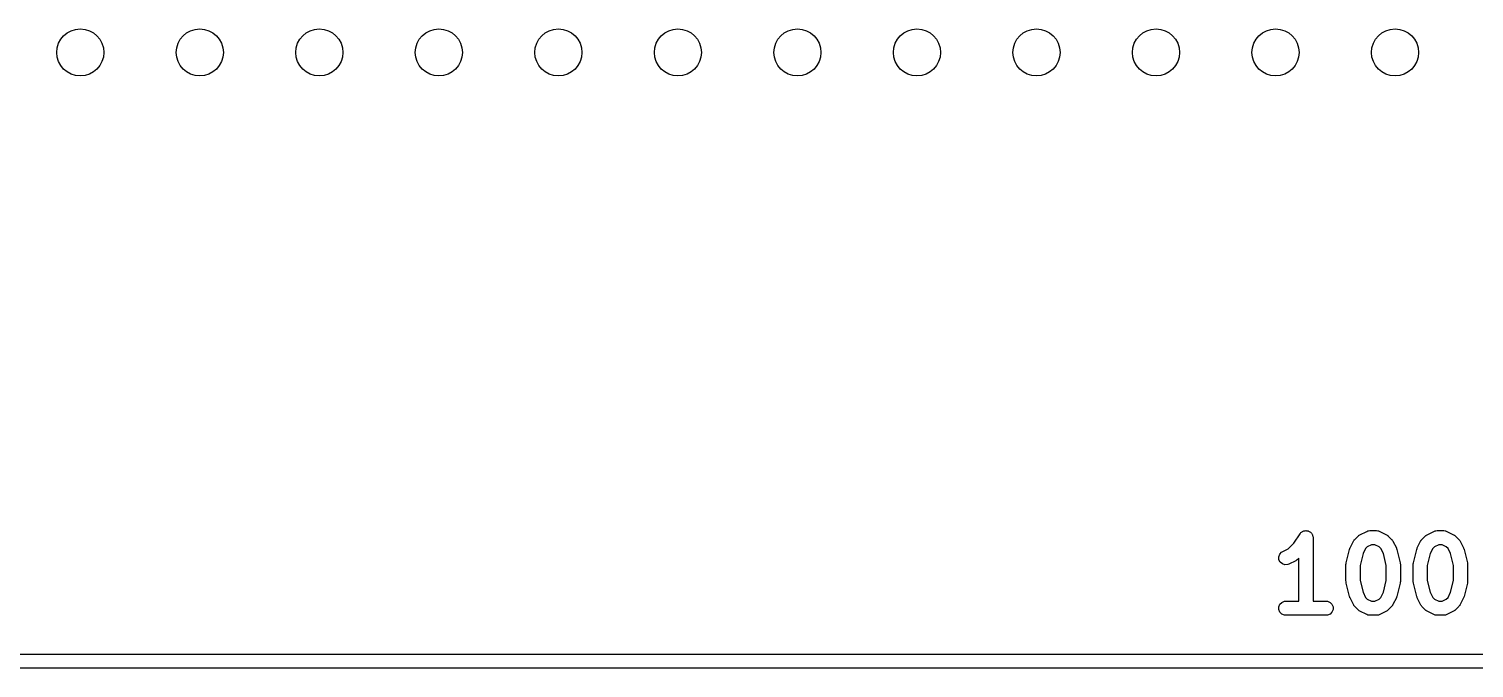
# Model space of a CAD drawing. Extents: x 1.87 to 6.46, y -6.96 to -4.22.
# Drawn here: x 2.998 to 4.207, y -6.932 to -6.398 of the extents above; entities that cross this region are included whole.
import ezdxf

# ---------------------------------------------------------------- set-up
doc = ezdxf.new("R2010")
doc.units = 0
doc.header["$MEASUREMENT"] = 0
doc.layers.add('BLACK', color=7, linetype='CONTINUOUS')

msp = doc.modelspace()

# ---------------------------------------------------------------- linework, layer by layer
at = {"layer": 'BLACK', "linetype": 'CONTINUOUS'}
for p, q in [((4.0615, -6.8199), (4.0622, -6.819)), ((4.0622, -6.819), (4.0627, -6.8187)), ((4.0627, -6.8187), (4.0631, -6.8183)), ((4.0631, -6.8183), (4.0636, -6.818)), ((4.0636, -6.818), (4.0641, -6.8177)), ((4.0641, -6.8177), (4.0647, -6.8176)), ((4.0647, -6.8176), (4.0652, -6.8174)), ((4.0652, -6.8174), (4.0658, -6.8174)), ((4.0658, -6.8174), (4.0664, -6.8173)), ((4.0664, -6.8173), (4.0669, -6.8174)), ((4.0669, -6.8174), (4.0675, -6.8174)), ((4.0675, -6.8174), (4.0681, -6.8176)), ((4.0681, -6.8176), (4.0686, -6.8177)), ((4.0686, -6.8177), (4.0691, -6.818)), ((4.0691, -6.818), (4.0696, -6.8183)), ((4.0696, -6.8183), (4.0701, -6.8187)), ((4.0701, -6.8187), (4.0705, -6.819)), ((4.0705, -6.819), (4.0709, -6.8195)), ((4.1115, -6.8207), (4.1172, -6.8179)), ((4.1172, -6.8179), (4.1182, -6.8175)), ((4.1182, -6.8175), (4.1184, -6.8175)), ((4.1184, -6.8175), (4.1186, -6.8174)), ((4.1186, -6.8174), (4.1198, -6.8173)), ((4.1198, -6.8173), (4.1254, -6.8173)), ((4.1254, -6.8173), (4.1266, -6.8174)), ((4.1266, -6.8174), (4.1268, -6.8175)), ((4.1268, -6.8175), (4.127, -6.8175)), ((4.127, -6.8175), (4.1281, -6.8179)), ((4.1281, -6.8179), (4.1337, -6.8207)), ((4.1678, -6.8207), (4.1734, -6.8179)), ((4.1734, -6.8179), (4.1745, -6.8175)), ((4.1745, -6.8175), (4.1747, -6.8175)), ((4.1747, -6.8175), (4.1749, -6.8174)), ((4.1749, -6.8174), (4.176, -6.8173)), ((4.176, -6.8173), (4.1817, -6.8173)), ((4.1817, -6.8173), (4.1828, -6.8174)), ((4.1828, -6.8174), (4.183, -6.8175)), ((4.183, -6.8175), (4.1832, -6.8175)), ((4.1832, -6.8175), (4.1843, -6.8179)), ((4.1843, -6.8179), (4.1899, -6.8207)), ((4.0516, -6.8324), (4.0562, -6.8278)), ((4.0562, -6.8278), (4.0615, -6.8199)), ((4.0615, -6.8199), (4.0615, -6.8199)), ((4.0615, -6.8199), (4.0615, -6.8199)), ((4.0615, -6.8199), (4.0615, -6.8199)), ((4.0709, -6.8195), (4.0713, -6.8199)), ((4.0713, -6.8199), (4.0715, -6.8204)), ((4.0715, -6.8204), (4.0718, -6.8209)), ((4.0718, -6.8209), (4.0719, -6.8215)), ((4.0719, -6.8215), (4.0722, -6.822)), ((4.0722, -6.822), (4.0723, -6.8232)), ((4.0723, -6.8232), (4.0723, -6.8232)), ((4.0723, -6.8232), (4.0723, -6.8232)), ((4.0723, -6.8232), (4.0723, -6.8232)), ((4.0723, -6.8232), (4.0723, -6.8763)), ((4.1033, -6.8318), (4.1061, -6.8261)), ((4.1061, -6.8261), (4.1064, -6.8256)), ((4.1064, -6.8256), (4.1065, -6.8255)), ((4.1065, -6.8255), (4.1066, -6.8253)), ((4.1066, -6.8253), (4.1067, -6.8252)), ((4.1067, -6.8252), (4.1068, -6.8251)), ((4.1068, -6.8251), (4.1072, -6.8246)), ((4.1072, -6.8246), (4.11, -6.8218)), ((4.11, -6.8218), (4.1105, -6.8214)), ((4.1105, -6.8214), (4.1106, -6.8213)), ((4.1106, -6.8213), (4.1107, -6.8212)), ((4.1107, -6.8212), (4.1109, -6.8211)), ((4.1109, -6.8211), (4.111, -6.821)), ((4.111, -6.821), (4.1115, -6.8207)), ((4.1177, -6.8308), (4.1162, -6.8323)), ((4.1212, -6.8291), (4.1177, -6.8308)), ((4.124, -6.8291), (4.1212, -6.8291)), ((4.1275, -6.8308), (4.124, -6.8291)), ((4.129, -6.8323), (4.1275, -6.8308)), ((4.1337, -6.8207), (4.1342, -6.821)), ((4.1342, -6.821), (4.1343, -6.8211)), ((4.1343, -6.8211), (4.1345, -6.8212)), ((4.1345, -6.8212), (4.1347, -6.8213)), ((4.1347, -6.8213), (4.1348, -6.8214)), ((4.1348, -6.8214), (4.1352, -6.8218)), ((4.1352, -6.8218), (4.138, -6.8246)), ((4.138, -6.8246), (4.1384, -6.8251)), ((4.1384, -6.8251), (4.1385, -6.8252)), ((4.1385, -6.8252), (4.1386, -6.8253)), ((4.1386, -6.8253), (4.1388, -6.8255)), ((4.1388, -6.8255), (4.1388, -6.8256)), ((4.1388, -6.8256), (4.1391, -6.8261)), ((4.1391, -6.8261), (4.142, -6.8318)), ((4.1595, -6.8318), (4.1623, -6.8261)), ((4.1623, -6.8261), (4.1626, -6.8256)), ((4.1626, -6.8256), (4.1627, -6.8255)), ((4.1627, -6.8255), (4.1628, -6.8253)), ((4.1628, -6.8253), (4.1629, -6.8252)), ((4.1629, -6.8252), (4.1631, -6.8251)), ((4.1631, -6.8251), (4.1634, -6.8246)), ((4.1634, -6.8246), (4.1662, -6.8218)), ((4.1662, -6.8218), (4.1667, -6.8214)), ((4.1667, -6.8214), (4.1668, -6.8213)), ((4.1668, -6.8213), (4.167, -6.8212)), ((4.167, -6.8212), (4.1671, -6.8211)), ((4.1671, -6.8211), (4.1673, -6.821)), ((4.1673, -6.821), (4.1678, -6.8207)), ((4.1739, -6.8308), (4.1725, -6.8323)), ((4.1774, -6.8291), (4.1739, -6.8308)), ((4.1803, -6.8291), (4.1774, -6.8291)), ((4.1838, -6.8308), (4.1803, -6.8291)), ((4.1852, -6.8323), (4.1838, -6.8308)), ((4.1899, -6.8207), (4.1904, -6.821)), ((4.1904, -6.821), (4.1906, -6.8211)), ((4.1906, -6.8211), (4.1907, -6.8212)), ((4.1907, -6.8212), (4.1909, -6.8213)), ((4.1909, -6.8213), (4.191, -6.8214)), ((4.191, -6.8214), (4.1915, -6.8218)), ((4.1915, -6.8218), (4.1943, -6.8246)), ((4.1943, -6.8246), (4.1946, -6.8251)), ((4.1946, -6.8251), (4.1948, -6.8252)), ((4.1948, -6.8252), (4.1949, -6.8253)), ((4.1949, -6.8253), (4.195, -6.8255)), ((4.195, -6.8255), (4.1951, -6.8256)), ((4.1951, -6.8256), (4.1954, -6.8261)), ((4.1954, -6.8261), (4.1982, -6.8318)), ((4.0436, -6.8393), (4.0444, -6.8371)), ((4.0438, -6.8416), (4.0436, -6.8393)), ((4.0448, -6.8437), (4.0438, -6.8416)), ((4.0444, -6.8371), (4.0459, -6.8354)), ((4.0459, -6.8354), (4.0469, -6.8348)), ((4.0469, -6.8348), (4.0516, -6.8324)), ((4.0578, -6.8425), (4.0521, -6.8453)), ((4.0583, -6.8422), (4.0578, -6.8425)), ((4.0584, -6.8421), (4.0583, -6.8422)), ((4.0586, -6.842), (4.0584, -6.8421)), ((4.0587, -6.8419), (4.0586, -6.842)), ((4.0588, -6.8418), (4.0587, -6.8419)), ((4.0593, -6.8414), (4.0588, -6.8418)), ((4.0605, -6.8402), (4.0593, -6.8414)), ((4.0605, -6.8763), (4.0605, -6.8402)), ((4.1, -6.8442), (4.1028, -6.833)), ((4.1028, -6.833), (4.1029, -6.8329)), ((4.1029, -6.8329), (4.103, -6.8324)), ((4.1029, -6.8329), (4.1029, -6.8329)), ((4.103, -6.8324), (4.1032, -6.8319)), ((4.1032, -6.8319), (4.1033, -6.8318)), ((4.1032, -6.8319), (4.1032, -6.8319)), ((4.1141, -6.8365), (4.1116, -6.8464)), ((4.1162, -6.8323), (4.1141, -6.8365)), ((4.1311, -6.8365), (4.129, -6.8323)), ((4.1336, -6.8464), (4.1311, -6.8365)), ((4.142, -6.8318), (4.142, -6.8319)), ((4.142, -6.8319), (4.142, -6.8319)), ((4.142, -6.8319), (4.1422, -6.8324)), ((4.1422, -6.8324), (4.1424, -6.8329)), ((4.1424, -6.8329), (4.1424, -6.8329)), ((4.1424, -6.8329), (4.1424, -6.833)), ((4.1424, -6.833), (4.1452, -6.8442)), ((4.1563, -6.8442), (4.1591, -6.833)), ((4.1591, -6.8329), (4.1593, -6.8324)), ((4.1591, -6.833), (4.1591, -6.8329)), ((4.1591, -6.8329), (4.1591, -6.8329)), ((4.1593, -6.8324), (4.1595, -6.8319)), ((4.1595, -6.8319), (4.1595, -6.8318)), ((4.1595, -6.8319), (4.1595, -6.8319)), ((4.1704, -6.8365), (4.1679, -6.8464)), ((4.1725, -6.8323), (4.1704, -6.8365)), ((4.1873, -6.8365), (4.1852, -6.8323)), ((4.1898, -6.8464), (4.1873, -6.8365)), ((4.1982, -6.8318), (4.1982, -6.8319)), ((4.1982, -6.8319), (4.1983, -6.8319)), ((4.1983, -6.8319), (4.1984, -6.8324)), ((4.1984, -6.8324), (4.1986, -6.8329)), ((4.1986, -6.8329), (4.1986, -6.8329)), ((4.1986, -6.8329), (4.1986, -6.833)), ((4.1986, -6.833), (4.2015, -6.8442)), ((4.0466, -6.8452), (4.0448, -6.8437)), ((4.0488, -6.8459), (4.0466, -6.8452)), ((4.0511, -6.8457), (4.0488, -6.8459)), ((4.0521, -6.8453), (4.0511, -6.8457)), ((4.0998, -6.8454), (4.0999, -6.8449)), ((4.0999, -6.8455), (4.0998, -6.8454)), ((4.0998, -6.8457), (4.0999, -6.8455)), ((4.0998, -6.8597), (4.0998, -6.8457)), ((4.0999, -6.8445), (4.1, -6.8444)), ((4.0999, -6.8449), (4.0999, -6.8445)), ((4.1, -6.8444), (4.1, -6.8442)), ((4.1116, -6.8464), (4.1116, -6.859)), ((4.1336, -6.859), (4.1336, -6.8464)), ((4.1452, -6.8442), (4.1452, -6.8444)), ((4.1452, -6.8444), (4.1453, -6.8445)), ((4.1453, -6.8445), (4.1453, -6.8449)), ((4.1453, -6.8449), (4.1454, -6.8454)), ((4.1454, -6.8454), (4.1454, -6.8455)), ((4.1454, -6.8455), (4.1454, -6.8457)), ((4.1454, -6.8457), (4.1454, -6.8597)), ((4.1561, -6.8449), (4.1562, -6.8445)), ((4.1561, -6.8454), (4.1561, -6.8449)), ((4.1561, -6.8455), (4.1561, -6.8454)), ((4.1561, -6.8457), (4.1561, -6.8455)), ((4.1561, -6.8597), (4.1561, -6.8457)), ((4.1562, -6.8444), (4.1563, -6.8442)), ((4.1562, -6.8445), (4.1562, -6.8444)), ((4.1679, -6.8464), (4.1679, -6.859)), ((4.1898, -6.859), (4.1898, -6.8464)), ((4.2015, -6.8442), (4.2015, -6.8444)), ((4.2015, -6.8444), (4.2015, -6.8445)), ((4.2015, -6.8445), (4.2016, -6.8449)), ((4.2016, -6.8449), (4.2016, -6.8454)), ((4.2016, -6.8454), (4.2016, -6.8455)), ((4.2016, -6.8455), (4.2016, -6.8457)), ((4.2016, -6.8457), (4.2016, -6.8597)), ((4.0999, -6.8599), (4.0998, -6.8597)), ((4.0998, -6.86), (4.0999, -6.8599)), ((4.0999, -6.8604), (4.0998, -6.86)), ((4.0999, -6.8609), (4.0999, -6.8604)), ((4.1, -6.861), (4.0999, -6.8609)), ((4.1, -6.8612), (4.1, -6.861)), ((4.1028, -6.8724), (4.1, -6.8612)), ((4.1116, -6.859), (4.1141, -6.8689)), ((4.1311, -6.8689), (4.1336, -6.859)), ((4.1452, -6.8612), (4.1424, -6.8724)), ((4.1453, -6.8609), (4.1452, -6.861)), ((4.1452, -6.861), (4.1452, -6.8612)), ((4.1454, -6.86), (4.1453, -6.8604)), ((4.1453, -6.8604), (4.1453, -6.8609)), ((4.1454, -6.8597), (4.1454, -6.8599)), ((4.1454, -6.8599), (4.1454, -6.86)), ((4.1561, -6.8599), (4.1561, -6.8597)), ((4.1561, -6.86), (4.1561, -6.8599)), ((4.1561, -6.8604), (4.1561, -6.86)), ((4.1562, -6.8609), (4.1561, -6.8604)), ((4.1562, -6.861), (4.1562, -6.8609)), ((4.1563, -6.8612), (4.1562, -6.861)), ((4.1591, -6.8724), (4.1563, -6.8612)), ((4.1679, -6.859), (4.1704, -6.8689)), ((4.1873, -6.8689), (4.1898, -6.859)), ((4.2015, -6.8612), (4.1986, -6.8724)), ((4.2016, -6.8604), (4.2015, -6.8609)), ((4.2015, -6.8609), (4.2015, -6.861)), ((4.2015, -6.861), (4.2015, -6.8612)), ((4.2016, -6.8597), (4.2016, -6.8599)), ((4.2016, -6.8599), (4.2016, -6.86)), ((4.2016, -6.86), (4.2016, -6.8604)), ((4.0437, -6.8811), (4.0446, -6.8789)), ((4.0446, -6.8789), (4.0462, -6.8773)), ((4.0462, -6.8773), (4.0483, -6.8764)), ((4.0483, -6.8764), (4.0495, -6.8763)), ((4.0495, -6.8763), (4.0605, -6.8763)), ((4.0723, -6.8763), (4.0832, -6.8763)), ((4.0832, -6.8763), (4.0844, -6.8764)), ((4.0844, -6.8764), (4.0865, -6.8773)), ((4.0865, -6.8773), (4.0881, -6.8789)), ((4.0881, -6.8789), (4.089, -6.8811)), ((4.1029, -6.8725), (4.1028, -6.8724)), ((4.103, -6.873), (4.1029, -6.8725)), ((4.1029, -6.8725), (4.1029, -6.8725)), ((4.1032, -6.8735), (4.103, -6.873)), ((4.1033, -6.8736), (4.1032, -6.8735)), ((4.1032, -6.8735), (4.1032, -6.8735)), ((4.1061, -6.8792), (4.1033, -6.8736)), ((4.1064, -6.8797), (4.1061, -6.8792)), ((4.1065, -6.8799), (4.1064, -6.8797)), ((4.1141, -6.8689), (4.1162, -6.8731)), ((4.1162, -6.8731), (4.1177, -6.8746)), ((4.1177, -6.8746), (4.1212, -6.8763)), ((4.1212, -6.8763), (4.124, -6.8763)), ((4.124, -6.8763), (4.1275, -6.8746)), ((4.1275, -6.8746), (4.129, -6.8731)), ((4.129, -6.8731), (4.1311, -6.8689)), ((4.1391, -6.8792), (4.1388, -6.8797)), ((4.1388, -6.8797), (4.1388, -6.8799)), ((4.142, -6.8736), (4.1391, -6.8792)), ((4.1422, -6.873), (4.142, -6.8735)), ((4.142, -6.8735), (4.142, -6.8735)), ((4.142, -6.8735), (4.142, -6.8736)), ((4.1424, -6.8725), (4.1422, -6.873)), ((4.1424, -6.8724), (4.1424, -6.8725)), ((4.1424, -6.8725), (4.1424, -6.8725)), ((4.1591, -6.8725), (4.1591, -6.8724)), ((4.1593, -6.873), (4.1591, -6.8725)), ((4.1591, -6.8725), (4.1591, -6.8725)), ((4.1595, -6.8735), (4.1593, -6.873)), ((4.1595, -6.8736), (4.1595, -6.8735)), ((4.1595, -6.8735), (4.1595, -6.8735)), ((4.1623, -6.8792), (4.1595, -6.8736)), ((4.1626, -6.8797), (4.1623, -6.8792)), ((4.1627, -6.8799), (4.1626, -6.8797)), ((4.1704, -6.8689), (4.1725, -6.8731)), ((4.1725, -6.8731), (4.1739, -6.8746)), ((4.1739, -6.8746), (4.1774, -6.8763)), ((4.1774, -6.8763), (4.1803, -6.8763)), ((4.1803, -6.8763), (4.1838, -6.8746)), ((4.1838, -6.8746), (4.1852, -6.8731)), ((4.1852, -6.8731), (4.1873, -6.8689)), ((4.1951, -6.8797), (4.195, -6.8799)), ((4.1954, -6.8792), (4.1951, -6.8797)), ((4.1982, -6.8736), (4.1954, -6.8792)), ((4.1983, -6.8735), (4.1982, -6.8735)), ((4.1982, -6.8735), (4.1982, -6.8736)), ((4.1984, -6.873), (4.1983, -6.8735)), ((4.1986, -6.8725), (4.1984, -6.873)), ((4.1986, -6.8724), (4.1986, -6.8725)), ((4.1986, -6.8725), (4.1986, -6.8725)), ((4.0437, -6.8834), (4.0437, -6.8811)), ((4.0446, -6.8855), (4.0437, -6.8834)), ((4.0462, -6.8871), (4.0446, -6.8855)), ((4.0483, -6.888), (4.0462, -6.8871)), ((4.0495, -6.8881), (4.0483, -6.888)), ((4.0832, -6.8881), (4.0495, -6.8881)), ((4.0844, -6.888), (4.0832, -6.8881)), ((4.0865, -6.8871), (4.0844, -6.888)), ((4.0881, -6.8855), (4.0865, -6.8871)), ((4.089, -6.8834), (4.0881, -6.8855)), ((4.089, -6.8811), (4.089, -6.8834)), ((4.1066, -6.88), (4.1065, -6.8799)), ((4.1067, -6.8802), (4.1066, -6.88)), ((4.1068, -6.8803), (4.1067, -6.8802)), ((4.1072, -6.8808), (4.1068, -6.8803)), ((4.11, -6.8836), (4.1072, -6.8808)), ((4.1105, -6.884), (4.11, -6.8836)), ((4.1106, -6.8841), (4.1105, -6.884)), ((4.1107, -6.8842), (4.1106, -6.8841)), ((4.1109, -6.8843), (4.1107, -6.8842)), ((4.111, -6.8844), (4.1109, -6.8843)), ((4.1115, -6.8847), (4.111, -6.8844)), ((4.1172, -6.8875), (4.1115, -6.8847)), ((4.1182, -6.8879), (4.1172, -6.8875)), ((4.1184, -6.8879), (4.1182, -6.8879)), ((4.1186, -6.888), (4.1184, -6.8879)), ((4.1198, -6.8881), (4.1186, -6.888)), ((4.1254, -6.8881), (4.1198, -6.8881)), ((4.1266, -6.888), (4.1254, -6.8881)), ((4.1268, -6.8879), (4.1266, -6.888)), ((4.127, -6.8879), (4.1268, -6.8879)), ((4.1281, -6.8875), (4.127, -6.8879)), ((4.1337, -6.8847), (4.1281, -6.8875)), ((4.1342, -6.8844), (4.1337, -6.8847)), ((4.1343, -6.8843), (4.1342, -6.8844)), ((4.1345, -6.8842), (4.1343, -6.8843)), ((4.1347, -6.8841), (4.1345, -6.8842)), ((4.1348, -6.884), (4.1347, -6.8841)), ((4.1352, -6.8836), (4.1348, -6.884)), ((4.138, -6.8808), (4.1352, -6.8836)), ((4.1384, -6.8803), (4.138, -6.8808)), ((4.1385, -6.8802), (4.1384, -6.8803)), ((4.1386, -6.88), (4.1385, -6.8802)), ((4.1388, -6.8799), (4.1386, -6.88)), ((4.1628, -6.88), (4.1627, -6.8799)), ((4.1629, -6.8802), (4.1628, -6.88)), ((4.1631, -6.8803), (4.1629, -6.8802)), ((4.1634, -6.8808), (4.1631, -6.8803)), ((4.1662, -6.8836), (4.1634, -6.8808)), ((4.1667, -6.884), (4.1662, -6.8836)), ((4.1668, -6.8841), (4.1667, -6.884)), ((4.167, -6.8842), (4.1668, -6.8841)), ((4.1671, -6.8843), (4.167, -6.8842)), ((4.1673, -6.8844), (4.1671, -6.8843)), ((4.1678, -6.8847), (4.1673, -6.8844)), ((4.1734, -6.8875), (4.1678, -6.8847)), ((4.1745, -6.8879), (4.1734, -6.8875)), ((4.1747, -6.8879), (4.1745, -6.8879)), ((4.1749, -6.888), (4.1747, -6.8879)), ((4.176, -6.8881), (4.1749, -6.888)), ((4.1817, -6.8881), (4.176, -6.8881)), ((4.1828, -6.888), (4.1817, -6.8881)), ((4.183, -6.8879), (4.1828, -6.888)), ((4.1832, -6.8879), (4.183, -6.8879)), ((4.1843, -6.8875), (4.1832, -6.8879)), ((4.1899, -6.8847), (4.1843, -6.8875)), ((4.1904, -6.8844), (4.1899, -6.8847)), ((4.1906, -6.8843), (4.1904, -6.8844)), ((4.1907, -6.8842), (4.1906, -6.8843)), ((4.1909, -6.8841), (4.1907, -6.8842)), ((4.191, -6.884), (4.1909, -6.8841)), ((4.1915, -6.8836), (4.191, -6.884)), ((4.1943, -6.8808), (4.1915, -6.8836)), ((4.1946, -6.8803), (4.1943, -6.8808)), ((4.1948, -6.8802), (4.1946, -6.8803)), ((4.1949, -6.88), (4.1948, -6.8802)), ((4.195, -6.8799), (4.1949, -6.88)), ((2.406, -6.9205), (6.2948, -6.9205)), ((6.2948, -6.9323), (2.406, -6.9323))]:
    msp.add_line(p, q, dxfattribs=at)
at = {"layer": 'BLACK'}
for centre in [(3.0409, -6.4173), (3.1409, -6.4173), (3.2409, -6.4173), (3.3409, -6.4173), (3.4409, -6.4173), (3.5409, -6.4173), (3.6409, -6.4173), (3.7409, -6.4173), (3.8409, -6.4173), (3.9409, -6.4173), (4.0409, -6.4173), (4.1409, -6.4173)]:
    msp.add_circle(centre, 0.0197, dxfattribs=at)

doc.saveas('drawing.dxf')
